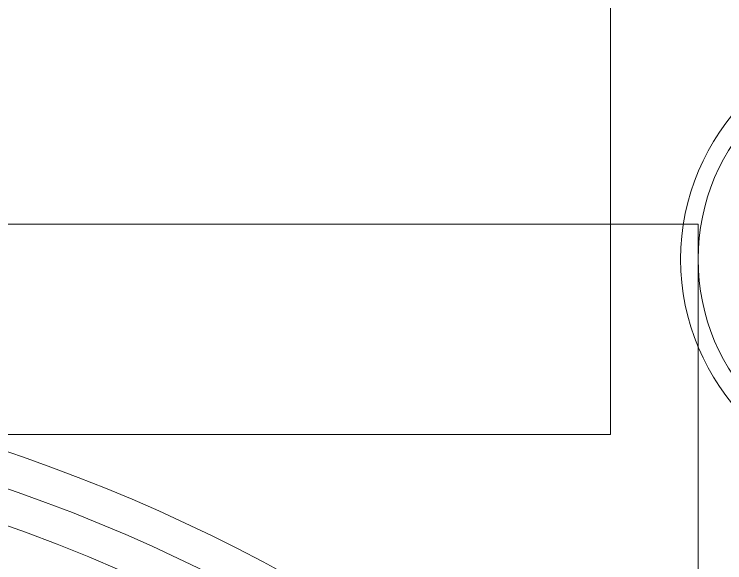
# Model space of a CAD drawing. Header units: millimetres. Extents: x 469 to 651, y 431 to 523.
# Drawn here: x 574.196 to 576.224, y 497.462 to 499.029 of the extents above; entities that cross this region are included whole.
import ezdxf

# ---------------------------------------------------------------- set-up
doc = ezdxf.new("R2010")
doc.units = ezdxf.units.MM

msp = doc.modelspace()

# ---------------------------------------------------------------- linework, layer by layer
at = {"color": 7, "linetype": 'Continuous', "lineweight": 15}
for p, q in [((575.8977, 497.8289), (575.8977, 499.8289)), ((576.1477, 498.4289), (569.1477, 498.4289)), ((576.1477, 496.6789), (576.1477, 498.4289)), ((569.3977, 497.8289), (575.8977, 497.8289))]:
    msp.add_line(p, q, dxfattribs=at)
for radius in [0.65, 0.65, 0.6, 0.6]:
    msp.add_circle((576.7477, 498.3289), radius, dxfattribs=at)
for radius, start, end in [(4.8, 25.9445, 154.0555), (4.8, 25.9445, 154.0555), (4.7, 25.1843, 154.8157), (4.7, 25.1843, 154.8157), (4.6, 10.6485, 166.1648), (4.6, 10.6485, 166.1648)]:
    msp.add_arc((572.6477, 493.2289), radius, start, end, dxfattribs=at)

doc.saveas('drawing.dxf')
